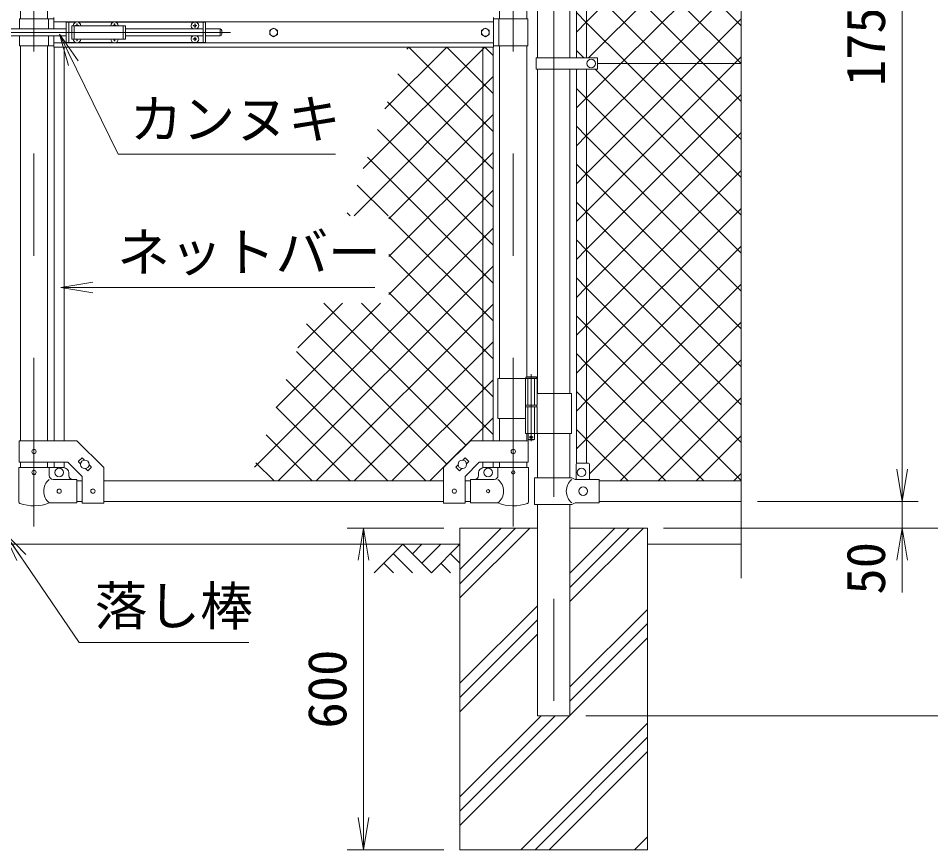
# Model space of a CAD drawing. Units: millimetres, scale not verified. Extents: x -6300 to 6300, y -4455 to 4455.
# Drawn here: x 2232 to 3935, y -1038 to 513 of the extents above; entities that cross this region are included whole.
import ezdxf
from ezdxf.enums import TextEntityAlignment as Align

# ---------------------------------------------------------------- set-up
doc = ezdxf.new("R2010")
doc.units = ezdxf.units.MM
doc.header["$LTSCALE"] = 30
doc.linetypes.add('DASHED', pattern=[7.5, 6, -1.5])
doc.linetypes.add('USER1', pattern=[50.8, 31.75, -6.35, 6.35, -6.35])
for name, color, linetype, lineweight in [('0-1_D-BMK', 2, 'USER1', 13), ('0-2_D-STR1', 1, 'Continuous', 18), ('0-3_D-STR3', 3, 'Continuous', 13), ('0-4_D-DCR-HCH', 7, 'Continuous', 9), ('0-5_D-BGD', 7, 'Continuous', 9), ('0-6_D-STR4', 7, 'Continuous', 9), ('0-7_D-STR-DIM', 7, 'Continuous', 9), ('0-8_0', 7, 'Continuous', 9), ('0-9_D-STR-TXT', 7, 'Continuous', 9), ('0-A_D-STR2', 7, 'Continuous', 9)]:
    doc.layers.add(name, color=color, linetype=linetype, lineweight=lineweight)
doc.styles.add('ＭＳ ゴシック', font='')
doc.styles.get('ＭＳ ゴシック').set_extended_font_data('MS Gothic')

# ---------------------------------------------------------------- blocks, each defined once
blk = doc.blocks.new('_Open')
at = {"layer": '0-8_0'}
blk.add_line((-30, 5), (0, 0), dxfattribs=at)
blk.add_lwpolyline([(-30, -5), (0, 0), (-30, 0)], dxfattribs=at)

msp = doc.modelspace()

# ---------------------------------------------------------------- linework, layer by layer
at = {"layer": '0-1_D-BMK'}
for p, q in [((3231.3, 2097.22), (3231.3, -798.6)), ((2261.7, 1403.71), (2261.7, -434.68)), ((3155.9, 1403.71), (3155.9, -434.68)), ((2003.83, 486.98), (2628.28, 486.98)), ((3189.46, -150.6), (3189.46, -275.49)), ((3185.83, -268.52), (3193.09, -268.52))]:
    msp.add_line(p, q, dxfattribs=at)
at = {"layer": '0-2_D-STR1'}
for p, q in [((2236.3, 1183.93), (2236.3, 511.98)), ((2287.1, 1183.93), (2287.1, 511.98)), ((3130.5, 1132.48), (3130.5, 511.98)), ((3181.3, 1104.48), (3181.3, 511.98)), ((3201.05, 1104.48), (3201.05, 439.48)), ((3261.55, 1104.48), (3261.55, 439.48)), ((2236.3, 461.98), (2236.3, -274.97)), ((2287.1, 461.98), (2287.1, -274.97)), ((3130.5, 461.98), (3130.5, -158.52)), ((3181.3, 461.98), (3181.3, -155.52)), ((3201.05, 418.48), (3201.05, -186.52)), ((3261.55, 418.48), (3261.55, -186.52)), ((3130.5, -233.52), (3130.5, -274.97)), ((3181.3, -261.52), (3181.3, -274.97)), ((3201.05, -261.52), (3201.05, -343.92)), ((3261.55, -261.52), (3261.55, -343.92)), ((2236.3, -314.97), (2236.3, -325.02)), ((2287.1, -314.97), (2287.1, -325.02)), ((3130.5, -314.97), (3130.5, -325.02)), ((3181.3, -314.97), (3181.3, -325.02)), ((2351.7, -350.02), (2341.7, -350.02)), ((3025.9, -350.02), (2391.7, -350.02)), ((3075.9, -350.02), (3065.9, -350.02)), ((3316.3, -350.02), (3581.3, -350.02)), ((2351.7, -388.02), (2341.7, -388.02)), ((3025.9, -388.02), (2391.7, -388.02)), ((3075.9, -388.02), (3065.9, -388.02)), ((3316.3, -388.02), (3581.3, -388.02)), ((3201.05, -393.92), (3201.05, -788.02)), ((3261.55, -393.92), (3261.55, -788.02)), ((3201.05, -788.02), (3261.55, -788.02))]:
    msp.add_line(p, q, dxfattribs=at)
at = {"layer": '0-3_D-STR3'}
for p, q in [((3273.8, 1234.48), (3273.8, 439.48)), ((3292.8, 1234.48), (3292.8, 439.48)), ((2234.7, 511.98), (2234.7, 493.48)), ((2234.7, 511.98), (2298.8, 511.98)), ((2288.7, 511.98), (2288.7, 493.48)), ((2298.8, 493.48), (2298.8, 514.48)), ((3118.8, 459.48), (3118.8, 514.48)), ((3182.9, 511.98), (3118.8, 511.98)), ((3128.9, 511.98), (3128.9, 461.98)), ((3182.9, 511.98), (3182.9, 461.98)), ((2298.8, 506.48), (3118.8, 506.48)), ((2321.95, 505.98), (2321.95, 467.98)), ((2321.95, 505.98), (2339.35, 505.98)), ((2326.45, 505.98), (2326.45, 467.98)), ((2332.45, 499.48), (2332.45, 474.48)), ((2332.45, 499.48), (2432.45, 499.48)), ((2340.1, 499.9), (2338.8, 499.87)), ((2338.8, 499.87), (2338.8, 499.48)), ((2341.55, 502.63), (2341.53, 501.33)), ((2341.55, 502.63), (2342.34, 502.63)), ((2342.34, 502.63), (2342.37, 501.33)), ((2344.55, 505.98), (2409.35, 505.98)), ((2410.1, 499.9), (2408.8, 499.87)), ((2408.8, 499.87), (2408.8, 499.48)), ((2411.55, 502.63), (2411.53, 501.33)), ((2411.55, 502.63), (2412.34, 502.63)), ((2412.34, 502.63), (2412.37, 501.33)), ((2413.8, 499.9), (2415.1, 499.87)), ((2414.55, 505.98), (2581.95, 505.98)), ((2415.1, 499.87), (2415.1, 499.48)), ((2432.45, 499.48), (2432.45, 474.48)), ((2560.1, 499.9), (2558.8, 499.87)), ((2558.8, 499.87), (2558.8, 499.48)), ((2561.55, 502.63), (2561.53, 501.33)), ((2561.55, 496.33), (2561.53, 497.63)), ((2562.34, 502.63), (2561.55, 502.63)), ((2562.34, 496.33), (2561.55, 496.33)), ((2562.34, 502.63), (2562.37, 501.33)), ((2562.34, 496.33), (2562.37, 497.63)), ((2563.8, 499.06), (2565.1, 499.08)), ((2565.1, 499.08), (2565.1, 499.48)), ((2577.45, 505.98), (2577.45, 467.98)), ((2581.95, 505.98), (2581.95, 467.98)), ((2141.15, 493.48), (2321.95, 493.48)), ((2141.15, 480.48), (2321.95, 480.48)), ((2234.7, 480.48), (2234.7, 461.98)), ((2288.7, 480.48), (2288.7, 461.98)), ((2298.8, 459.48), (2298.8, 480.48)), ((2432.45, 493.48), (2577.45, 493.48)), ((2432.45, 480.48), (2577.45, 480.48)), ((2561.55, 477.63), (2561.53, 476.33)), ((2562.34, 477.63), (2561.55, 477.63)), ((2562.34, 477.63), (2562.37, 476.33)), ((2581.95, 493.48), (2608.95, 493.48)), ((2581.95, 480.48), (2608.95, 480.48)), ((2608.95, 493.48), (2608.95, 480.48)), ((2611.95, 490.48), (2611.95, 483.48)), ((2234.7, 461.98), (2298.8, 461.98)), ((2298.8, 467.48), (3118.8, 467.48)), ((2321.95, 467.98), (2339.35, 467.98)), ((2332.45, 474.48), (2432.45, 474.48)), ((2338.8, 474.08), (2338.8, 474.48)), ((2340.1, 474.06), (2338.8, 474.08)), ((2341.55, 471.33), (2341.53, 472.63)), ((2341.55, 471.33), (2342.34, 471.33)), ((2342.34, 471.33), (2342.37, 472.63)), ((2343.8, 474.06), (2345.1, 474.08)), ((2344.55, 467.98), (2409.35, 467.98)), ((2345.1, 474.08), (2345.1, 474.48)), ((2408.8, 474.08), (2408.8, 474.48)), ((2410.1, 474.06), (2408.8, 474.08)), ((2411.55, 471.33), (2411.53, 472.63)), ((2411.55, 471.33), (2412.34, 471.33)), ((2412.34, 471.33), (2412.37, 472.63)), ((2413.8, 474.06), (2415.1, 474.08)), ((2414.55, 467.98), (2581.95, 467.98)), ((2415.1, 474.08), (2415.1, 474.48)), ((2560.1, 474.9), (2558.8, 474.87)), ((2558.8, 474.87), (2558.8, 474.48)), ((2561.55, 471.33), (2561.53, 472.63)), ((2562.34, 471.33), (2561.55, 471.33)), ((2562.34, 471.33), (2562.37, 472.63)), ((2563.8, 474.9), (2565.1, 474.87)), ((2563.8, 474.06), (2565.1, 474.08)), ((2565.1, 474.87), (2565.1, 474.48)), ((2565.1, 474.08), (2565.1, 474.48)), ((3182.9, 461.98), (3118.8, 461.98)), ((2298.8, 459.48), (3118.8, 459.48)), ((2299.2, 459.48), (2299.2, -274.97)), ((2318.2, 459.48), (2318.2, -274.97)), ((3099.4, 459.48), (3099.4, -274.97)), ((3118.4, 459.48), (3118.4, -274.97)), ((3198.5, 439.48), (3198.5, 418.48)), ((3198.5, 439.48), (3313.3, 439.48)), ((3313.3, 439.48), (3313.3, 418.48)), ((3581.3, 428.98), (3313.3, 428.98)), ((3198.5, 418.48), (3313.3, 418.48)), ((3273.8, -317.6), (3273.8, 418.48)), ((3292.8, -316.92), (3292.8, 418.48)), ((3127.35, -158.52), (3127.35, -233.52)), ((3127.35, -158.52), (3200.26, -158.52)), ((3178.66, -158.52), (3178.66, -208.52)), ((3199.46, -156.52), (3179.46, -156.52)), ((3180.46, -155.52), (3198.46, -155.52)), ((3199.46, -156.52), (3198.46, -155.52)), ((3199.46, -156.52), (3199.46, -158.52)), ((3200.26, -158.52), (3200.26, -208.52)), ((3200.26, -186.52), (3264.6, -186.52)), ((3264.6, -186.52), (3264.6, -261.52)), ((3178.66, -208.52), (3200.26, -208.52)), ((3178.66, -211.52), (3200.26, -211.52)), ((3178.66, -211.52), (3178.66, -261.52)), ((3178.96, -208.52), (3178.96, -211.52)), ((3178.96, -211.52), (3199.96, -211.52)), ((3199.96, -208.52), (3199.96, -211.52)), ((3200.26, -211.52), (3200.26, -261.52)), ((3127.35, -233.52), (3178.55, -233.52)), ((3178.66, -261.52), (3264.6, -261.52)), ((3183.46, -261.52), (3183.46, -272.52)), ((2234, -314.97), (2234, -274.97)), ((3184.46, -273.52), (3183.46, -272.52)), ((3183.6, -314.97), (3183.6, -274.97)), ((3184.46, -273.52), (3194.46, -273.52)), ((3194.46, -273.52), (3195.46, -272.52)), ((2234, -314.97), (2325.13, -314.97)), ((2299.2, -314.97), (2299.2, -325.02)), ((2318.2, -314.97), (2318.2, -325.02)), ((2325.13, -314.97), (2351.7, -341.54)), ((2345.03, -312.96), (2350.69, -307.3)), ((2345.03, -314.38), (2348.75, -318.09)), ((2352.1, -307.3), (2355.82, -311.02)), ((2364.65, -319.85), (2368.37, -323.57)), ((3052.95, -319.85), (3049.23, -323.57)), ((3065.5, -307.3), (3061.78, -311.02)), ((3092.47, -314.97), (3065.9, -341.54)), ((3072.57, -312.96), (3066.91, -307.3)), ((3072.57, -314.38), (3068.85, -318.09)), ((3183.6, -314.97), (3092.47, -314.97)), ((3099.4, -314.97), (3099.4, -325.02)), ((3118.4, -314.97), (3118.4, -325.02)), ((3273.3, -318.92), (3273.3, -346.92)), ((3275.3, -316.92), (3296.3, -316.92)), ((3298.3, -318.92), (3298.3, -346.92)), ((2233.15, -325.02), (2290.25, -325.02)), ((2233.15, -325.02), (2233.15, -388.71)), ((2290.25, -325.02), (2290.25, -340.02)), ((2290.25, -325.02), (2316.7, -325.02)), ((2326.7, -340.02), (2326.7, -335.02)), ((2357.58, -326.92), (2361.3, -330.64)), ((2362.71, -330.64), (2368.37, -324.98)), ((2391.7, -391.22), (2391.7, -324.97)), ((3025.9, -391.22), (3025.9, -324.97)), ((3054.89, -330.64), (3049.23, -324.98)), ((3060.02, -326.92), (3056.3, -330.64)), ((3090.9, -340.02), (3090.9, -335.02)), ((3127.35, -325.02), (3100.9, -325.02)), ((3184.45, -325.02), (3127.35, -325.02)), ((3127.35, -325.02), (3127.35, -340.02)), ((3184.45, -325.02), (3184.45, -388.71)), ((2341.7, -347.02), (2297.25, -347.02)), ((2341.7, -391.02), (2341.7, -347.02)), ((2351.7, -391.22), (2351.7, -341.54)), ((3065.9, -391.22), (3065.9, -341.54)), ((3075.9, -347.02), (3120.35, -347.02)), ((3075.9, -391.02), (3075.9, -347.02)), ((3195.2, -343.92), (3265.1, -343.92)), ((3195.2, -343.92), (3195.2, -393.92)), ((3271.1, -346.92), (3265.1, -343.92)), ((3271.1, -346.92), (3316.3, -346.92)), ((3316.3, -390.92), (3316.3, -346.92)), ((2341.7, -391.02), (2290.25, -391.02)), ((2351.7, -391.22), (2391.7, -391.22)), ((3065.9, -391.22), (3025.9, -391.22)), ((3075.9, -391.02), (3127.35, -391.02)), ((3271.1, -390.92), (3265.1, -393.92)), ((3271.1, -390.92), (3316.3, -390.92)), ((3195.2, -393.92), (3265.1, -393.92))]:
    msp.add_line(p, q, dxfattribs=at)
at = {"layer": '0-3_D-STR3', "linetype": 'DASHED'}
for p, q in [((2336.95, 499.48), (2336.95, 474.48)), ((2427.95, 499.48), (2427.95, 474.48)), ((3183.16, -158.52), (3183.16, -208.52)), ((3195.76, -158.52), (3195.76, -208.52)), ((3183.16, -211.52), (3183.16, -261.52)), ((3195.76, -211.52), (3195.76, -261.52))]:
    msp.add_line(p, q, dxfattribs=at)
at = {"layer": '0-3_D-STR3'}
for points in [[(2343.8, 499.9), (2345.1, 499.87), (2345.1, 499.48)], [(2560.1, 499.06), (2558.8, 499.08), (2558.8, 499.48)], [(2563.8, 499.9), (2565.1, 499.87), (2565.1, 499.48)], [(2560.1, 474.06), (2558.8, 474.08), (2558.8, 474.48)], [(3180.46, -155.52), (3179.46, -156.52), (3179.46, -158.52)], [(3195.46, -261.52), (3195.46, -272.52), (3183.46, -272.52)], [(2234, -274.97), (2341.7, -274.97), (2391.7, -324.97)], [(3183.6, -274.97), (3075.9, -274.97), (3025.9, -324.97)]]:
    msp.add_lwpolyline(points, dxfattribs=at)
for points in [[(2708.8, 495.08), (2701.79, 491.03), (2701.79, 482.93), (2708.8, 478.88), (2715.81, 482.93), (2715.81, 491.03)], [(3103.8, 495.08), (3096.79, 491.03), (3096.79, 482.93), (3103.8, 478.88), (3110.81, 482.93), (3110.81, 491.03)]]:
    msp.add_lwpolyline(points, close=True, dxfattribs=at)
for centre, radius in [((2708.8, 486.98), 7.03), ((3103.8, 486.98), 7.03), ((3301.3, 428.98), 8), ((3189.46, -268.52), 2.5), ((2261.7, -294.97), 4), ((3155.9, -294.97), 4), ((2356.7, -318.97), 8), ((3060.9, -318.97), 8), ((2261.7, -334.02), 4), ((2308.7, -334.02), 8), ((3108.9, -334.02), 8), ((3155.9, -334.02), 3), ((3283.3, -333.92), 8), ((2308.7, -369.02), 4), ((2371.7, -368.97), 4), ((3045.9, -368.97), 4), ((3108.9, -369.02), 3), ((3286.3, -368.92), 8)]:
    msp.add_circle(centre, radius, dxfattribs=at)
for centre, radius, start, end in [((2341.95, 499.48), 7, 0, 180), ((2340.04, 501.38), 1.49, 270, 0), ((2343.85, 501.38), 1.49, 180, 270), ((2411.95, 499.48), 7, 0, 180), ((2410.04, 501.38), 1.49, 270, 0), ((2413.85, 501.38), 1.49, 180, 270), ((2561.95, 499.48), 7, 0, 180), ((2561.95, 499.48), 7, 180, 238.99728), ((2560.04, 501.38), 1.49, 270, 0), ((2560.04, 497.57), 1.49, 0, 90), ((2563.85, 501.38), 1.49, 180, 270), ((2563.85, 497.57), 1.49, 90, 180), ((2561.95, 499.48), 7, 301.00272, 0), ((2561.95, 474.48), 7, 121.00272, 180), ((2561.95, 474.48), 7, 0, 58.99728), ((2608.95, 490.48), 3, 0, 90), ((2608.95, 483.48), 3, 270, 0), ((2341.95, 474.48), 7, 180, 0), ((2340.04, 472.57), 1.49, 0, 90), ((2343.85, 472.57), 1.49, 90, 180), ((2411.95, 474.48), 7, 180, 0), ((2410.04, 472.57), 1.49, 0, 90), ((2413.85, 472.57), 1.49, 90, 180), ((2561.95, 474.48), 7, 180, 0), ((2560.04, 476.38), 1.49, 270, 0), ((2560.04, 472.57), 1.49, 0, 90), ((2563.85, 476.38), 1.49, 180, 270), ((2563.85, 472.57), 1.49, 90, 180), ((2345.74, -313.67), 1, 135, 225), ((2351.4, -308.01), 1, 45, 135), ((3066.2, -308.01), 1, 45, 135), ((3071.86, -313.67), 1, 315, 45), ((3275.3, -318.92), 2, 90, 180), ((3296.3, -318.92), 2, 0, 90), ((2297.25, -340.02), 7, 180, 270), ((2316.7, -335.02), 10, 0, 90), ((2333.7, -340.02), 7, 180, 270), ((2362, -329.93), 1, 225, 315), ((2367.66, -324.28), 1, 315, 45), ((3049.94, -324.28), 1, 135, 225), ((3055.6, -329.93), 1, 225, 315), ((3083.9, -340.02), 7, 270, 0), ((3100.9, -335.02), 10, 90, 180), ((3120.35, -340.02), 7, 270, 0), ((2308.45, -369.02), 28.55, 129.59418, 230.40582), ((3109.15, -369.02), 28.55, 309.59418, 50.40582), ((3283.69, -368.92), 28.8, 130.19176, 229.80824), ((2236.45, -388.71), 3.3, 180, 250.77949), ((2261.7, -316.29), 80, 250.77949, 290.9084), ((3155.9, -316.29), 80, 249.0916, 289.22051), ((3181.15, -388.71), 3.3, 289.22051, 0)]:
    msp.add_arc(centre, radius, start, end, dxfattribs=at)
at = {"layer": '0-4_D-DCR-HCH'}
for p, q in [((3056.3, -568.28), (3186.56, -438.02)), ((3056.3, -541.76), (3160.04, -438.02)), ((3056.3, -515.24), (3133.52, -438.02)), ((3261.55, -575.16), (3398.69, -438.02)), ((3261.55, -548.64), (3372.17, -438.02)), ((3261.55, -522.13), (3345.65, -438.02)), ((2949.88, -468.02), (2896.66, -521.23)), ((2949.88, -468.02), (3003.09, -521.23)), ((2967.61, -485.76), (2985.35, -468.02)), ((2985.35, -503.5), (3020.83, -468.02)), ((3003.09, -521.23), (3056.3, -468.02)), ((2932.14, -485.76), (2967.78, -521.23)), ((3038.56, -485.76), (3056.3, -503.42)), ((2914.4, -503.5), (2932.22, -521.23)), ((3020.83, -503.5), (3038.64, -521.23)), ((3056.3, -727.38), (3201.05, -582.63)), ((3261.55, -734.26), (3406.3, -589.51)), ((3056.3, -753.89), (3201.05, -609.14)), ((3261.55, -760.77), (3406.3, -616.02)), ((3056.3, -780.41), (3201.05, -635.66)), ((3261.55, -787.29), (3406.3, -642.54)), ((3056.3, -992.54), (3260.82, -788.02)), ((3056.3, -966.02), (3234.3, -788.02)), ((3056.3, -939.51), (3207.79, -788.02)), ((3169.92, -1038.02), (3406.3, -801.64)), ((3196.44, -1038.02), (3406.3, -828.16)), ((3222.95, -1038.02), (3406.3, -854.67)), ((3382.05, -1038.02), (3406.3, -1013.77))]:
    msp.add_line(p, q, dxfattribs=at)
at = {"layer": '0-5_D-BGD'}
for p, q in [((1406.3, -468.02), (3056.3, -468.02)), ((3406.3, -468.02), (3581.3, -468.02))]:
    msp.add_line(p, q, dxfattribs=at)
at = {"layer": '0-6_D-STR4'}
for p, q in [((3056.3, -438.02), (3056.3, -1038.02)), ((3201.05, -438.02), (3056.3, -438.02)), ((3406.3, -438.02), (3261.55, -438.02)), ((3406.3, -438.02), (3406.3, -1038.02)), ((3056.3, -1038.02), (3406.3, -1038.02))]:
    msp.add_line(p, q, dxfattribs=at)
at = {"layer": '0-7_D-STR-DIM'}
for p, q in [((3881.3, -328.02), (3881.3, 1301.98)), ((3581.3, -531.02), (3581.3, 811.33)), ((3881.3, -328.02), (3881.3, -268.02)), ((3611.3, -388.02), (3911.3, -388.02)), ((3611.3, -388.02), (3911.3, -388.02)), ((3881.3, -438.02), (3881.3, -388.02)), ((3026.3, -438.02), (2846.3, -438.02)), ((3436.3, -438.02), (3911.3, -438.02)), ((3436.3, -438.02), (4271.3, -438.02)), ((3436.3, -438.02), (4271.3, -438.02)), ((3436.3, -438.02), (4091.3, -438.02)), ((2876.3, -498.02), (2876.3, -978.02)), ((3881.3, -498.02), (3881.3, -558.02)), ((3291.55, -788.02), (4451.3, -788.02)), ((3291.55, -788.02), (4271.3, -788.02)), ((3026.3, -1038.02), (2846.3, -1038.02))]:
    msp.add_line(p, q, dxfattribs=at)
at = {"layer": '0-9_D-STR-TXT'}
msp.add_line((2897.66, 11.15), (2313.77, 11.15), dxfattribs=at)
for points in [[(2824.46, 259.48), (2418.51, 259.48), (2309.87, 481.64)], [(2662.67, -651.33), (2346.18, -651.33), (2205.31, -445.12)]]:
    msp.add_lwpolyline(points, dxfattribs=at)
at = {"layer": '0-A_D-STR2'}
for p, q in [((3581.3, 499.35), (3292.8, 787.85)), ((3580.96, 428.98), (3292.8, 717.14)), ((3296.43, 439.48), (3581.3, 724.35)), ((3356.64, 428.98), (3581.3, 653.64)), ((3510.25, 428.98), (3292.8, 646.42)), ((3427.35, 428.98), (3581.3, 582.92)), ((3439.54, 428.98), (3292.8, 575.71)), ((3292.8, 505), (3273.8, 524)), ((3498.06, 428.98), (3581.3, 512.21)), ((3368.83, 428.98), (3292.8, 505)), ((2875.93, 232.71), (3102.7, 459.48)), ((2916.56, 344.05), (3031.99, 459.48)), ((2957.19, 455.38), (2961.28, 459.48)), ((3118.4, 302.19), (2961.11, 459.48)), ((3118.4, 372.9), (3031.82, 459.48)), ((3118.4, 443.61), (3102.53, 459.48)), ((3287.61, 439.48), (3273.8, 453.29)), ((3292.8, 365.14), (3356.64, 428.98)), ((3292.8, 294.42), (3427.35, 428.98)), ((3292.8, 223.71), (3498.06, 428.98)), ((3292.8, 153), (3568.77, 428.98)), ((3581.3, 216.5), (3368.83, 428.98)), ((3581.3, 287.21), (3439.54, 428.98)), ((3581.3, 357.92), (3510.25, 428.98)), ((3568.77, 428.98), (3581.3, 441.5)), ((3581.3, 428.64), (3580.96, 428.98)), ((3118.4, 231.48), (2940.43, 409.45)), ((3273.8, 416.85), (3275.43, 418.48)), ((3581.3, 145.79), (3308.61, 418.48)), ((2858.74, 144.8), (3118.4, 404.46)), ((3292.8, 363.58), (3273.8, 382.58)), ((3118.4, 160.77), (2921.52, 357.64)), ((3273.8, 346.14), (3292.8, 365.14)), ((3292.8, 82.29), (3581.3, 370.79)), ((3581.3, 75.08), (3292.8, 363.58)), ((2924, 139.35), (3118.4, 333.75)), ((3292.8, 292.87), (3273.8, 311.87)), ((3118.4, 90.06), (2902.62, 305.84)), ((3273.8, 275.42), (3292.8, 294.42)), ((3292.8, 11.58), (3581.3, 300.08)), ((3581.3, 4.37), (3292.8, 292.87)), ((2924, 68.64), (3118.4, 263.04)), ((3118.4, 19.35), (2883.71, 254.03)), ((3292.8, 222.16), (3273.8, 241.16)), ((3273.8, 204.71), (3292.8, 223.71)), ((3292.8, -59.13), (3581.3, 229.37)), ((3581.3, -66.34), (3292.8, 222.16)), ((2922.23, 144.8), (2864.81, 202.22)), ((2924, -2.07), (3118.4, 192.33)), ((3292.8, 151.45), (3273.8, 170.45)), ((3292.8, -129.84), (3581.3, 158.66)), ((2851.52, 144.8), (2845.91, 150.42)), ((3118.4, -51.37), (2924, 143.03)), ((3273.8, 134), (3292.8, 153)), ((3581.3, -137.05), (3292.8, 151.45)), ((2672.8, -323.98), (3118.4, 121.62)), ((3292.8, 80.74), (3273.8, 99.74)), ((3292.8, -200.55), (3581.3, 87.95)), ((3118.4, -122.08), (2924, 72.32)), ((3273.8, 63.29), (3292.8, 82.29)), ((3581.3, -207.76), (3292.8, 80.74)), ((2717.47, -350.02), (3118.4, 50.91)), ((3292.8, 10.03), (3273.8, 29.03)), ((3292.8, -271.26), (3581.3, 17.24)), ((3118.4, -192.79), (2924, 1.61)), ((3273.8, -7.42), (3292.8, 11.58)), ((3581.3, -278.47), (3292.8, 10.03)), ((2713.43, -212.64), (2907.98, -18.09)), ((2754.05, -101.3), (2837.27, -18.09)), ((2788.18, -350.02), (3118.4, -19.8)), ((3067.53, -283.34), (2802.28, -18.09)), ((3118.4, -263.5), (2872.99, -18.09)), ((3292.8, -60.68), (3273.8, -41.68)), ((3032.18, -318.7), (2770.29, -56.81)), ((3273.8, -78.13), (3292.8, -59.13)), ((3581.3, -349.18), (3292.8, -60.68)), ((3298.3, -336.47), (3581.3, -53.47)), ((2858.89, -350.02), (3118.4, -90.51)), ((2992.79, -350.02), (2751.39, -108.62)), ((3292.8, -131.39), (3273.8, -112.39)), ((3273.8, -148.84), (3292.8, -129.84)), ((3511.43, -350.02), (3292.8, -131.39)), ((3355.46, -350.02), (3581.3, -124.18)), ((2922.08, -350.02), (2732.48, -160.42)), ((2929.6, -350.02), (3118.4, -161.22)), ((3292.8, -202.1), (3273.8, -183.1)), ((3273.8, -219.55), (3292.8, -200.55)), ((3440.72, -350.02), (3292.8, -202.1)), ((3426.17, -350.02), (3581.3, -194.89)), ((2851.37, -350.02), (2713.58, -212.23)), ((3000.31, -350.02), (3118.4, -231.93)), ((3292.8, -272.81), (3273.8, -253.81)), ((2780.66, -350.02), (2694.67, -264.04)), ((3273.8, -290.26), (3292.8, -271.26)), ((3496.88, -350.02), (3581.3, -265.6)), ((3370.01, -350.02), (3292.8, -272.81)), ((2709.95, -350.02), (2675.77, -315.84)), ((3567.59, -350.02), (3581.3, -336.31))]:
    msp.add_line(p, q, dxfattribs=at)
msp.add_lwpolyline([(3273.8, 487.56), (3292.8, 506.56), (3581.3, 795.06)], dxfattribs=at)

# ---------------------------------------------------------------- block references
at = {"layer": '0-7_D-STR-DIM', "xscale": 2, "yscale": 2}
for p, rotation in [((3881.3, -388.02), 270), ((3881.3, -388.02), 270), ((2876.3, -438.02), 90), ((3881.3, -438.02), 90), ((2876.3, -1038.02), 270)]:
    msp.add_blockref('_Open', p, dxfattribs=dict(at, rotation=rotation))
at = {"layer": '0-9_D-STR-TXT', "xscale": 2, "yscale": 2}
for p, rotation in [((2309, 483.43), 116.05771), ((2311.77, 11.15), 180), ((2204.18, -443.47), 124.33966)]:
    msp.add_blockref('_Open', p, dxfattribs=dict(at, rotation=rotation))

# ---------------------------------------------------------------- texts
at = {"layer": '0-7_D-STR-DIM', "style": 'ＭＳ ゴシック'}
for s, p in [('1750', (3871.18, 386.63)), ('50', (3871.18, -561.96)), ('600', (2866.18, -811.9))]:
    msp.add_text(s, height=72.14, rotation=90, dxfattribs=at).set_placement(p, align=Align.BOTTOM_LEFT)
at = {"layer": '0-9_D-STR-TXT', "style": 'ＭＳ ゴシック'}
for s, p in [('カンヌキ', (2440.32, 267.59)), ('ネットバー', (2416.83, 19.08)), ('落し棒', (2374.85, -640.73))]:
    msp.add_text(s, height=72.14, dxfattribs=at).set_placement(p, align=Align.BOTTOM_LEFT)

doc.saveas('drawing.dxf')
